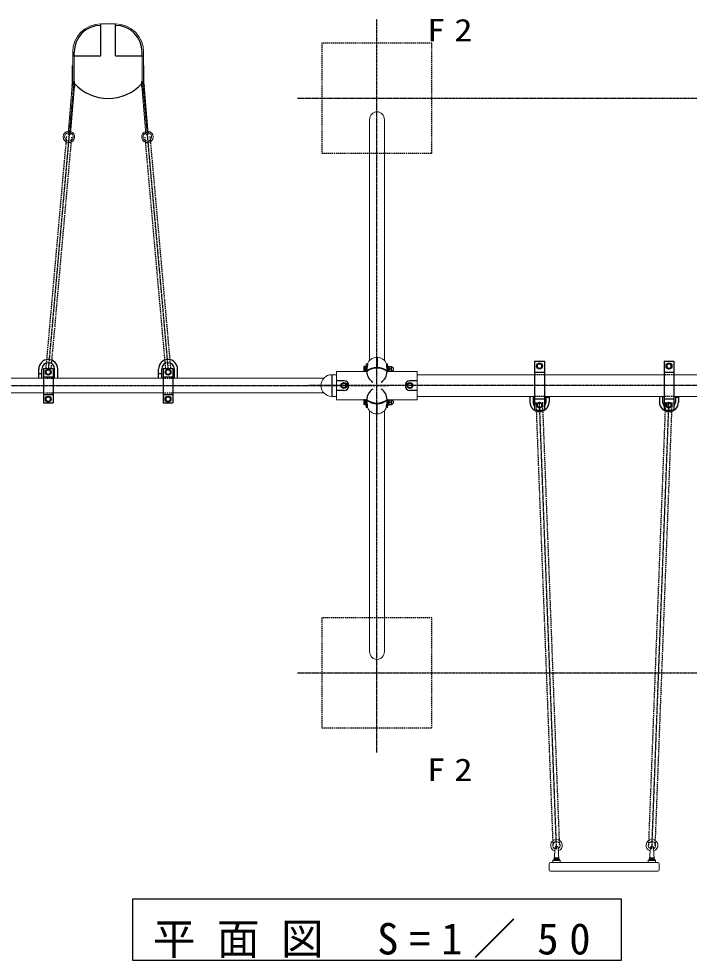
# Model space of a CAD drawing. Units: millimetres, scale not verified, with parts at other scales. Extents: x -19540 to 0, y -2390 to 13350.
# Drawn here: x -16111 to -13367, y 7250 to 11100 of the extents above; entities that cross this region are included whole.
import ezdxf

# ---------------------------------------------------------------- set-up
doc = ezdxf.new("R2010")
doc.units = ezdxf.units.MM
doc.linetypes.add('USER2', pattern=[6, 3, -1, 1, -1])
doc.linetypes.add('USER4', pattern=[8, 5, -3])
doc.layers.add('線', color=2, linetype='Continuous', lineweight=25)
doc.layers.add('補助', color=2, linetype='Continuous', lineweight=25)
doc.styles.add('ＭＳ ゴシック', font='')
doc.styles.get('ＭＳ ゴシック').set_extended_font_data('MS Gothic')

msp = doc.modelspace()

# ---------------------------------------------------------------- linework, layer by layer
at = {"layer": '線', "color": 20, "linetype": 'USER2'}
for p, q in [((-14645, 8100), (-14645, 11100)), ((-15887, 10825.25), (-15990, 9667.5)), ((-15603, 10825.25), (-15500, 9667.5)), ((-14970, 10775), (-12250, 10775)), ((-16463, 9600), (-14598, 9600)), ((-13040, 9600), (-14924.55, 9600)), ((-13910, 7704.55), (-13980, 9532.5)), ((-13520, 7704.55), (-13450, 9532.5)), ((-14970, 8425), (-12250, 8425))]:
    msp.add_line(p, q, dxfattribs=at)
at = {"layer": '線', "color": 7, "lineweight": 13}
for p, q in [((-15775, 11079), (-15715, 11079)), ((-15890, 10844), (-15890, 10964)), ((-15884, 10844), (-15884, 10949)), ((-15606, 10844), (-15606, 10949)), ((-15600, 10844), (-15600, 10964)), ((-15891.731, 10825.671), (-15909.108, 10630.356)), ((-15882.269, 10824.829), (-15899.645, 10629.514)), ((-15607.731, 10824.829), (-15590.355, 10629.514)), ((-15598.269, 10825.671), (-15580.892, 10630.356)), ((-14675.25, 10687.121), (-14675.25, 9703.098)), ((-14614.75, 10687.121), (-14614.75, 9703.098)), ((-14688.75, 9689.603), (-14684.114, 9689.603)), ((-14688.75, 9689.603), (-14688.75, 9658.25)), ((-14601.25, 9689.603), (-14605.886, 9689.603)), ((-14601.25, 9689.603), (-14601.25, 9658.25)), ((-16315, 9630.25), (-16010, 9630.25)), ((-15970, 9630.25), (-15520, 9630.25)), ((-15480, 9630.25), (-14862.705, 9630.25)), ((-14810, 9644.55), (-14830, 9644.55)), ((-14686.326, 9658.25), (-14810, 9658.25)), ((-14810, 9541.75), (-14810, 9658.25)), ((-14480, 9658.25), (-14603.674, 9658.25)), ((-14480, 9541.75), (-14480, 9658.25)), ((-14000, 9644.55), (-14480, 9644.55)), ((-13470, 9644.55), (-13960, 9644.55)), ((-13205, 9644.55), (-13430, 9644.55)), ((-16315, 9569.75), (-16010, 9569.75)), ((-15970, 9569.75), (-15520, 9569.75)), ((-15480, 9569.75), (-14862.705, 9569.75)), ((-14810, 9555.45), (-14830, 9555.45)), ((-14000, 9555.45), (-14480, 9555.45)), ((-13470, 9555.45), (-13960, 9555.45)), ((-13205, 9555.45), (-13430, 9555.45)), ((-14686.326, 9541.75), (-14810, 9541.75)), ((-14688.75, 9510.397), (-14688.75, 9541.75)), ((-14688.75, 9510.397), (-14684.114, 9510.397)), ((-14601.25, 9510.397), (-14605.886, 9510.397)), ((-14480, 9541.75), (-14603.674, 9541.75)), ((-14601.25, 9510.397), (-14601.25, 9541.75)), ((-14675.25, 8512.879), (-14675.25, 9496.902)), ((-14614.75, 8512.879), (-14614.75, 9496.902)), ((-13919.712, 7663.239), (-13915.982, 7711.017)), ((-13900.288, 7663.239), (-13904.018, 7711.017)), ((-13529.712, 7663.239), (-13525.982, 7711.017)), ((-13510.288, 7663.239), (-13514.018, 7711.017)), ((-13940, 7644.55), (-13940, 7619.55)), ((-13935, 7649.55), (-13495, 7649.55)), ((-13925, 7650.75), (-13925, 7658.35)), ((-13923.8, 7659.55), (-13896.2, 7659.55)), ((-13923.8, 7649.55), (-13896.2, 7649.55)), ((-13895, 7650.75), (-13895, 7658.35)), ((-13535, 7650.75), (-13535, 7658.35)), ((-13533.8, 7659.55), (-13506.2, 7659.55)), ((-13533.8, 7649.55), (-13506.2, 7649.55)), ((-13505, 7650.75), (-13505, 7658.35)), ((-13490, 7644.55), (-13490, 7619.55)), ((-13935, 7614.55), (-13495, 7614.55))]:
    msp.add_line(p, q, dxfattribs=at)
at = {"layer": '線'}
for p, q in [((-15775, 10949), (-15775, 11079)), ((-15715, 10949), (-15715, 11079)), ((-15890, 10949), (-15775, 10949)), ((-15884, 10949), (-15884, 10964)), ((-15715, 10949), (-15600, 10949)), ((-15606, 10949), (-15606, 10964)), ((-15891.5, 10831.276), (-15891.5, 10909)), ((-15891.5, 10909), (-15890, 10909)), ((-15598.5, 10909), (-15600, 10909)), ((-15598.5, 10831.276), (-15598.5, 10909)), ((-15890, 10844), (-15890, 10831.276)), ((-15884, 10844), (-15884, 10831.276)), ((-15882.5, 10831.276), (-15882.5, 10844)), ((-15607.5, 10831.276), (-15607.5, 10844)), ((-15606, 10844), (-15606, 10831.276)), ((-15600, 10844), (-15600, 10831.276)), ((-14646, 9716.187), (-14646, 9671.413)), ((-14644, 9716.187), (-14644, 9671.413)), ((-16029, 9630.25), (-16029, 9667.5)), ((-16016, 9630.25), (-16016, 9667.5)), ((-16010, 9670), (-15970, 9670)), ((-16010, 9670), (-16010, 9530)), ((-15989.94, 9666.006), (-15999.44, 9660.522)), ((-15980.44, 9660.522), (-15989.94, 9666.006)), ((-15970, 9670), (-15970, 9530)), ((-15964, 9630.25), (-15964, 9667.5)), ((-15951, 9630.25), (-15951, 9667.5)), ((-15539, 9630.25), (-15539, 9667.5)), ((-15526, 9630.25), (-15526, 9667.5)), ((-15520, 9670), (-15480, 9670)), ((-15520, 9670), (-15520, 9530)), ((-15499.94, 9666.006), (-15509.44, 9660.522)), ((-15490.44, 9660.522), (-15499.94, 9666.006)), ((-15480, 9670), (-15480, 9530)), ((-15474, 9630.25), (-15474, 9667.5)), ((-15461, 9630.25), (-15461, 9667.5)), ((-14698.961, 9677.48), (-14699.25, 9676.98)), ((-14699.25, 9676.98), (-14699.25, 9658.98)), ((-14691.25, 9677.48), (-14698.961, 9677.48)), ((-14691.25, 9667.98), (-14698.113, 9667.98)), ((-14691.25, 9658.25), (-14691.25, 9679.98)), ((-14691.25, 9679.98), (-14688.75, 9679.98)), ((-14691.25, 9677.48), (-14691.25, 9658.48)), ((-14688.75, 9658.25), (-14688.75, 9679.98)), ((-14684.114, 9689.603), (-14684.114, 9681.788)), ((-14605.886, 9689.603), (-14605.886, 9681.788)), ((-14601.25, 9658.25), (-14601.25, 9679.98)), ((-14601.25, 9679.98), (-14598.75, 9679.98)), ((-14598.75, 9658.25), (-14598.75, 9679.98)), ((-14598.75, 9658.25), (-14598.75, 9678.73)), ((-14598.75, 9678.73), (-14595.75, 9678.73)), ((-14595.75, 9668.952), (-14598.75, 9668.148)), ((-14595.75, 9667.813), (-14598.75, 9667.009)), ((-14595.75, 9658.25), (-14595.75, 9678.73)), ((-14595.75, 9677.48), (-14586.039, 9677.48)), ((-14595.75, 9658.48), (-14595.75, 9677.48)), ((-14595.75, 9667.98), (-14586.887, 9667.98)), ((-14586.039, 9677.48), (-14585.75, 9676.98)), ((-14585.75, 9658.98), (-14585.75, 9676.98)), ((-14585.25, 9675.98), (-14585.75, 9675.98)), ((-14000, 9700), (-13960, 9700)), ((-14000, 9700), (-14000, 9500)), ((-13980, 9690.946), (-13989.5, 9685.461)), ((-13989.5, 9685.461), (-13989.5, 9674.492)), ((-13989.5, 9674.492), (-13980, 9669.007)), ((-13970.5, 9685.461), (-13980, 9690.946)), ((-13980, 9669.007), (-13970.5, 9674.492)), ((-13970.5, 9674.492), (-13970.5, 9685.461)), ((-13960, 9700), (-13960, 9500)), ((-13470, 9700), (-13430, 9700)), ((-13470, 9700), (-13470, 9500)), ((-13450, 9690.946), (-13459.5, 9685.461)), ((-13459.5, 9685.461), (-13459.5, 9674.492)), ((-13459.5, 9674.492), (-13450, 9669.007)), ((-13440.5, 9685.461), (-13450, 9690.946)), ((-13450, 9669.007), (-13440.5, 9674.492)), ((-13440.5, 9674.492), (-13440.5, 9685.461)), ((-13430, 9700), (-13430, 9500)), ((-16016, 9647.5), (-16029, 9647.5)), ((-16007.976, 9635.812), (-15971.976, 9635.812)), ((-15999.44, 9660.522), (-15999.44, 9649.552)), ((-15999.44, 9649.552), (-15989.94, 9644.067)), ((-15989.94, 9644.067), (-15980.44, 9649.552)), ((-15980.44, 9649.552), (-15980.44, 9660.522)), ((-15526, 9647.5), (-15539, 9647.5)), ((-15517.976, 9635.812), (-15481.976, 9635.812)), ((-15509.44, 9660.522), (-15509.44, 9649.552)), ((-15509.44, 9649.552), (-15499.94, 9644.067)), ((-15499.94, 9644.067), (-15490.44, 9649.552)), ((-15490.44, 9649.552), (-15490.44, 9660.522)), ((-14830, 9644.55), (-14830, 9555.45)), ((-14698.961, 9658.48), (-14699.25, 9658.98)), ((-14691.25, 9658.48), (-14698.961, 9658.48)), ((-14686.758, 9662.119), (-14686.758, 9658.25)), ((-14603.242, 9662.119), (-14603.242, 9658.25)), ((-14595.75, 9658.48), (-14586.039, 9658.48)), ((-14586.039, 9658.48), (-14585.75, 9658.98)), ((-14585.25, 9659.98), (-14585.75, 9659.98)), ((-13998, 9654.281), (-13962, 9654.281)), ((-13468, 9654.281), (-13432, 9654.281)), ((-14780, 9620), (-14810, 9620)), ((-14785.485, 9609.5), (-14790.97, 9600)), ((-14790.97, 9600), (-14785.485, 9590.5)), ((-14774.515, 9609.5), (-14785.485, 9609.5)), ((-14785.485, 9590.5), (-14774.515, 9590.5)), ((-14769.03, 9600), (-14774.515, 9609.5)), ((-14774.515, 9590.5), (-14769.03, 9600)), ((-14515.485, 9609.5), (-14520.97, 9600)), ((-14520.97, 9600), (-14515.485, 9590.5)), ((-14504.515, 9609.5), (-14515.485, 9609.5)), ((-14515.485, 9590.5), (-14504.515, 9590.5)), ((-14480, 9620), (-14510, 9620)), ((-14499.03, 9600), (-14504.515, 9609.5)), ((-14504.515, 9590.5), (-14499.03, 9600)), ((-16008, 9564.188), (-15972, 9564.188)), ((-15990, 9555.946), (-15999.5, 9550.461)), ((-15999.5, 9550.461), (-15999.5, 9539.492)), ((-15980.5, 9550.461), (-15990, 9555.946)), ((-15980.5, 9539.492), (-15980.5, 9550.461)), ((-15518, 9564.188), (-15482, 9564.188)), ((-15500, 9555.946), (-15509.5, 9550.461)), ((-15509.5, 9550.461), (-15509.5, 9539.492)), ((-15490.5, 9550.461), (-15500, 9555.946)), ((-15490.5, 9539.492), (-15490.5, 9550.461)), ((-14780, 9580), (-14810, 9580)), ((-14480, 9580), (-14510, 9580)), ((-14019, 9555.45), (-14019, 9532.5)), ((-14006, 9555.45), (-14006, 9532.5)), ((-13954, 9555.45), (-13954, 9532.5)), ((-13954, 9552.5), (-13941, 9552.5)), ((-13941, 9555.45), (-13941, 9532.5)), ((-13489, 9555.45), (-13489, 9532.5)), ((-13476, 9555.45), (-13476, 9532.5)), ((-13424, 9555.45), (-13424, 9532.5)), ((-13424, 9552.5), (-13411, 9552.5)), ((-13411, 9555.45), (-13411, 9532.5)), ((-16010, 9530), (-15970, 9530)), ((-15999.5, 9539.492), (-15990, 9534.007)), ((-15990, 9534.007), (-15980.5, 9539.492)), ((-15520, 9530), (-15480, 9530)), ((-15509.5, 9539.492), (-15500, 9534.007)), ((-15500, 9534.007), (-15490.5, 9539.492)), ((-14698.961, 9541.52), (-14699.25, 9541.02)), ((-14699.25, 9541.02), (-14699.25, 9523.02)), ((-14698.961, 9522.52), (-14699.25, 9523.02)), ((-14691.25, 9541.52), (-14698.961, 9541.52)), ((-14691.25, 9522.52), (-14698.961, 9522.52)), ((-14691.25, 9532.02), (-14698.113, 9532.02)), ((-14691.25, 9520.02), (-14691.25, 9541.75)), ((-14691.25, 9541.52), (-14691.25, 9522.52)), ((-14688.75, 9520.02), (-14691.25, 9520.02)), ((-14688.75, 9520.02), (-14688.75, 9541.75)), ((-14686.758, 9537.881), (-14686.758, 9541.75)), ((-14684.114, 9510.397), (-14684.114, 9518.212)), ((-14646, 9483.813), (-14646, 9528.587)), ((-14644, 9483.813), (-14644, 9528.587)), ((-14605.886, 9510.397), (-14605.886, 9518.212)), ((-14603.242, 9537.881), (-14603.242, 9541.75)), ((-14601.25, 9520.02), (-14601.25, 9541.75)), ((-14598.75, 9520.02), (-14601.25, 9520.02)), ((-14598.75, 9521.27), (-14598.75, 9541.75)), ((-14598.75, 9520.02), (-14598.75, 9541.75)), ((-14595.75, 9532.991), (-14598.75, 9532.187)), ((-14595.75, 9531.852), (-14598.75, 9531.048)), ((-14598.75, 9521.27), (-14595.75, 9521.27)), ((-14595.75, 9521.27), (-14595.75, 9541.75)), ((-14595.75, 9541.52), (-14586.039, 9541.52)), ((-14595.75, 9522.52), (-14595.75, 9541.52)), ((-14595.75, 9532.02), (-14586.887, 9532.02)), ((-14595.75, 9522.52), (-14586.039, 9522.52)), ((-14586.039, 9541.52), (-14585.75, 9541.02)), ((-14586.039, 9522.52), (-14585.75, 9523.02)), ((-14585.75, 9523.02), (-14585.75, 9541.02)), ((-14585.25, 9540.02), (-14585.75, 9540.02)), ((-14585.25, 9524.02), (-14585.75, 9524.02)), ((-13998, 9545.719), (-13962, 9545.719)), ((-13980, 9530.946), (-13989.5, 9525.461)), ((-13989.5, 9525.461), (-13989.5, 9514.492)), ((-13989.5, 9514.492), (-13980, 9509.007)), ((-13970.5, 9525.461), (-13980, 9530.946)), ((-13980, 9509.007), (-13970.5, 9514.492)), ((-13970.5, 9514.492), (-13970.5, 9525.461)), ((-13468, 9545.719), (-13432, 9545.719)), ((-13450, 9530.946), (-13459.5, 9525.461)), ((-13459.5, 9525.461), (-13459.5, 9514.492)), ((-13459.5, 9514.492), (-13450, 9509.007)), ((-13440.5, 9525.461), (-13450, 9530.946)), ((-13450, 9509.007), (-13440.5, 9514.492)), ((-13440.5, 9514.492), (-13440.5, 9525.461)), ((-14000, 9500), (-13960, 9500)), ((-13470, 9500), (-13430, 9500)), ((-13920.75, 7662.55), (-13899.25, 7662.55)), ((-13920.75, 7662.55), (-13920.75, 7659.55)), ((-13920.5, 7663.55), (-13920.5, 7662.55)), ((-13920.5, 7663.55), (-13899.5, 7663.55)), ((-13920.5, 7662.55), (-13899.5, 7662.55)), ((-13915, 7668.35), (-13905, 7668.35)), ((-13900.389, 7659.55), (-13901.193, 7662.55)), ((-13899.25, 7659.55), (-13900.054, 7662.55)), ((-13899.5, 7663.55), (-13899.5, 7662.55)), ((-13899.25, 7662.55), (-13899.25, 7659.55)), ((-13530.75, 7662.55), (-13509.25, 7662.55)), ((-13530.75, 7662.55), (-13530.75, 7659.55)), ((-13530.5, 7663.55), (-13530.5, 7662.55)), ((-13530.5, 7663.55), (-13509.5, 7663.55)), ((-13530.5, 7662.55), (-13509.5, 7662.55)), ((-13525, 7668.35), (-13515, 7668.35)), ((-13510.389, 7659.55), (-13511.193, 7662.55)), ((-13509.25, 7659.55), (-13510.054, 7662.55)), ((-13509.5, 7663.55), (-13509.5, 7662.55)), ((-13509.25, 7662.55), (-13509.25, 7659.55)), ((-13920.75, 7659.55), (-13899.25, 7659.55)), ((-13530.75, 7659.55), (-13509.25, 7659.55))]:
    msp.add_line(p, q, dxfattribs=at)
at = {"layer": '線', "color": 4, "linetype": 'USER4'}
for p, q in [((-15915.965, 10618.165), (-16000.459, 9668.43)), ((-15895.047, 10616.304), (-15979.541, 9666.57)), ((-15594.952, 10616.304), (-15510.459, 9666.57)), ((-15574.035, 10618.165), (-15489.541, 9668.43)), ((-16010, 9630.25), (-15970, 9630.25)), ((-15520, 9630.25), (-15480, 9630.25)), ((-13960, 9644.55), (-14000, 9644.55)), ((-13430, 9644.55), (-13470, 9644.55)), ((-16010, 9569.75), (-15970, 9569.75)), ((-15520, 9569.75), (-15480, 9569.75)), ((-13960, 9555.45), (-14000, 9555.45)), ((-13430, 9555.45), (-13470, 9555.45)), ((-13923.814, 7719.037), (-13993.24, 9531.993)), ((-13897.334, 7720.051), (-13966.76, 9533.007)), ((-13532.666, 7720.051), (-13463.24, 9533.007)), ((-13506.186, 7719.037), (-13436.76, 9531.993))]:
    msp.add_line(p, q, dxfattribs=at)
for points in [[(-14870, 10550), (-14420, 10550), (-14420, 11000), (-14870, 11000)], [(-14870, 8200), (-14420, 8200), (-14420, 8650), (-14870, 8650)]]:
    msp.add_lwpolyline(points, close=True, dxfattribs=at)
at = {"layer": '線'}
for centre, radius in [((-15989.94, 9655.037), 12), ((-15989.94, 9655.037), 9.5), ((-15499.94, 9655.037), 12), ((-15499.94, 9655.037), 9.5), ((-13980, 9679.976), 12), ((-13980, 9679.976), 9.5), ((-13450, 9679.976), 12), ((-13450, 9679.976), 9.5), ((-14780, 9600), 12), ((-14780, 9600), 9.5), ((-14510, 9600), 12), ((-14510, 9600), 9.5), ((-15990, 9544.976), 12), ((-15990, 9544.976), 9.5), ((-15500, 9544.976), 12), ((-15500, 9544.976), 9.5), ((-13980, 9519.976), 12), ((-13980, 9519.976), 9.5), ((-13450, 9519.976), 12), ((-13450, 9519.976), 9.5)]:
    msp.add_circle(centre, radius, dxfattribs=at)
at = {"layer": '線', "color": 7, "lineweight": 13}
for centre, radius, start, end in [((-15775, 10964), 115, 90, 180), ((-15715, 10964), 115, 0, 90), ((-15887, 10825.25), 4.75, 354.91603, 174.91603), ((-15603, 10825.25), 4.75, 5.08397, 185.08397), ((-15905.506, 10617.235), 23.5, 96.57744, 73.25463), ((-15905.506, 10617.235), 17.5, 100.66532, 69.16674), ((-15904.376, 10629.935), 4.75, 174.91603, 354.91603), ((-15584.494, 10617.235), 23.5, 106.74537, 83.42256), ((-15584.494, 10617.235), 17.5, 110.83326, 79.33468), ((-15585.624, 10629.935), 4.75, 185.08397, 5.08397), ((-14830, 9600), 44.55, 90, 270), ((-13910.336, 7719.544), 24, 92.13729, 253.59569), ((-13910.336, 7719.544), 24, 288.04255, 92.13729), ((-13519.664, 7719.544), 24, 87.86271, 251.95745), ((-13519.664, 7719.544), 24, 286.40431, 87.86271), ((-13910.336, 7719.544), 15, 92.13729, 246.20496), ((-13910, 7710.55), 6, 4.46422, 175.53578), ((-13910.336, 7719.544), 15, 296.52804, 92.13729), ((-13519.664, 7719.544), 15, 87.86271, 243.47196), ((-13520, 7710.55), 6, 4.46422, 175.53578), ((-13519.664, 7719.544), 15, 293.79504, 87.86271), ((-13923.7, 7663.55), 4, 270, 355.53578), ((-13896.3, 7663.55), 4, 184.46422, 270), ((-13533.7, 7663.55), 4, 270, 355.53578), ((-13506.3, 7663.55), 4, 184.46422, 270), ((-13935, 7644.55), 5, 90, 180), ((-13923.8, 7658.35), 1.2, 90, 180), ((-13923.8, 7650.75), 1.2, 180, 270), ((-13896.2, 7658.35), 1.2, 0, 90), ((-13896.2, 7650.75), 1.2, 270, 0), ((-13533.8, 7658.35), 1.2, 90, 180), ((-13533.8, 7650.75), 1.2, 180, 270), ((-13506.2, 7658.35), 1.2, 0, 90), ((-13506.2, 7650.75), 1.2, 270, 0), ((-13495, 7644.55), 5, 0, 90), ((-13935, 7619.55), 5, 180, 270), ((-13495, 7619.55), 5, 270, 0)]:
    msp.add_arc(centre, radius, start, end, dxfattribs=at)
at = {"layer": '線'}
for centre, radius, start, end in [((-15775, 10964), 109, 90, 180), ((-15715, 10964), 109, 0, 90), ((-15887, 10825.25), 6.25, 147.61246, 215.45183), ((-15896.5, 10831.276), 5, 327.61246, 0), ((-15887, 10825.25), 4.75, 354.91603, 174.91603), ((-15896.5, 10831.276), 6.5, 327.61246, 0), ((-15877.5, 10831.276), 6.5, 180, 212.38754), ((-15887, 10825.25), 6.25, 314.38023, 32.38754), ((-15745, 10959.179), 185.179, 222.05292, 317.94708), ((-15877.5, 10831.276), 5, 180, 212.38754), ((-15603, 10825.25), 6.25, 147.61246, 225.61977), ((-15612.5, 10831.276), 5, 327.61246, 0), ((-15603, 10825.25), 4.75, 5.08397, 185.08397), ((-15612.5, 10831.276), 6.5, 327.61246, 0), ((-15593.5, 10831.276), 6.5, 180, 212.38754), ((-15593.5, 10831.276), 5, 180, 212.38754), ((-15603, 10825.25), 6.25, 324.54817, 32.38754), ((-15990, 9667.5), 39, 0, 180), ((-15500, 9667.5), 39, 0, 180), ((-15990, 9667.5), 26, 0, 180), ((-15500, 9667.5), 26, 0, 180), ((-14685.242, 9672.73), 13.72, 159.74445, 200.25555), ((-14685.242, 9663.23), 13.72, 159.74445, 200.25555), ((-14642.75, 9600), 74.179, 92.51109, 126.38871), ((-14781.482, 9684.862), 97.417, 346.49913, 358.1915), ((-14645, 9600), 71.42, 54.64617, 125.35383), ((-14647.25, 9600), 74.179, 53.61129, 87.48891), ((-14508.518, 9684.862), 97.417, 181.8085, 193.50087), ((-14599.758, 9672.73), 13.72, 339.74445, 20.25555), ((-14599.758, 9663.23), 13.72, 339.74445, 20.25555), ((-14585.25, 9667.98), 8, 270, 90), ((-14780, 9600), 20, 270, 90), ((-14510, 9600), 20, 90, 270), ((-14685.242, 9536.77), 13.72, 159.74445, 200.25555), ((-14685.242, 9527.27), 13.72, 159.74445, 200.25555), ((-14642.75, 9600), 74.179, 233.61129, 267.48891), ((-14781.482, 9515.138), 97.417, 1.8085, 13.50087), ((-14645, 9600), 71.42, 234.64617, 305.35383), ((-14647.25, 9600), 74.179, 272.51109, 306.38871), ((-14508.518, 9515.138), 97.417, 166.49913, 178.1915), ((-14599.758, 9536.77), 13.72, 339.74445, 20.25555), ((-14599.758, 9527.27), 13.72, 339.74445, 20.25555), ((-14585.25, 9532.02), 8, 270, 90), ((-13980, 9532.5), 39, 180, 0), ((-13980, 9532.5), 26, 180, 219.71514), ((-13980, 9532.5), 26, 320.28486, 0), ((-13450, 9532.5), 39, 180, 0), ((-13450, 9532.5), 26, 180, 219.71514), ((-13450, 9532.5), 26, 320.28486, 0), ((-13910, 7657.07), 12.339, 113.90552, 148.31866), ((-13910, 7657.07), 12.339, 31.68134, 66.09448), ((-13520, 7657.07), 12.339, 113.90552, 148.31866), ((-13520, 7657.07), 12.339, 31.68134, 66.09448)]:
    msp.add_arc(centre, radius, start, end, dxfattribs=at)
at = {"layer": '線', "color": 7, "lineweight": 13}
for centre, major_axis, start_param, end_param in [((-14645, 10687.121), (0, 32.862), 4.71238898, 7.85398163), ((-14642.75, 9675.795), (-44, 0), 4.78631995, 5.93941253), ((-14647.25, 9675.795), (-44, 0), 3.48536543, 4.63845801), ((-14642.75, 9524.205), (-44, 0), 0.34377278, 1.49686536), ((-14647.25, 9524.205), (-44, 0), 1.64472729, 2.79781987), ((-14645, 8512.879), (0, -32.862), 4.71238898, 7.85398163)]:
    msp.add_ellipse(centre, major_axis=major_axis, ratio=0.920505, start_param=start_param, end_param=end_param, dxfattribs=at)
at = {"layer": '線'}
for centre, major_axis, start_param, end_param in [((-14645, 9658.25), (0, 48.25), 1.57079633, 2.72423474), ((-14645, 9658.25), (0, 48.25), 3.55895057, 4.71238898), ((-14645, 9541.75), (0, -48.25), 3.55895057, 4.71238898), ((-14645, 9541.75), (0, -48.25), 1.57079633, 2.72423474)]:
    msp.add_ellipse(centre, major_axis=major_axis, ratio=0.856487, start_param=start_param, end_param=end_param, dxfattribs=at)
at = {"layer": '補助'}
msp.add_lwpolyline([(-15645, 7500), (-15645, 7250), (-13645, 7250), (-13645, 7500)], close=True, dxfattribs=at)

# ---------------------------------------------------------------- texts
at = {"layer": '補助', "style": 'ＭＳ ゴシック'}
for s, insert, char_height, attachment_point in [('\\T1.5;\\W1.2;F2', (-14440.833, 11008.333), 91.64, 7), ('\\T1.5;\\W1.2;F2', (-14440.833, 7983.333), 91.64, 7), ('\\T1.5;平面図\\~S=1／50', (-14645, 7258.333), 128.3, 8)]:
    msp.add_mtext(s, dxfattribs=dict(at, insert=insert, char_height=char_height, attachment_point=attachment_point))

doc.saveas('drawing.dxf')
